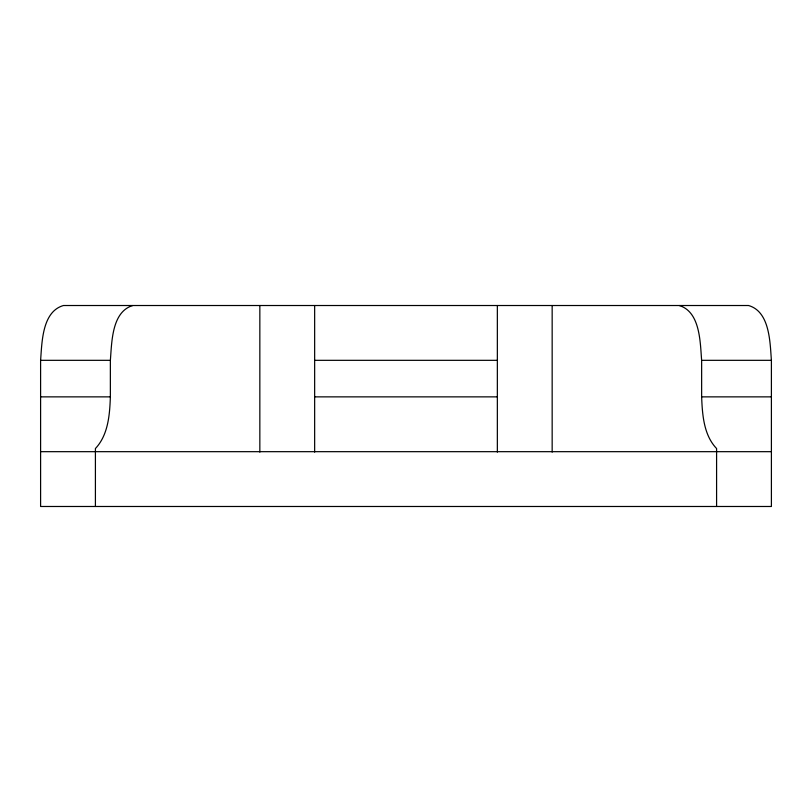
<?xml version="1.0" encoding="UTF-8"?>
<svg xmlns="http://www.w3.org/2000/svg" width="812" height="812" viewBox="0 0 812 812"><rect width="100%" height="100%" fill="white"/><g stroke="black" fill="none" stroke-linecap="round" stroke-linejoin="round"><path stroke-width="1.22" d="M40.6 360.325C42.001 342.207 42.122 311.656 63.437 305.515L748.562 305.515C769.877 311.656 769.999 342.207 771.4 360.325L771.4 506.485L40.6 506.485L40.6 360.325L110.361 360.325C111.843 342.37 111.65 311.828 132.782 305.515M110.361 360.325L110.361 396.865C109.732 414.638 108.25 434.958 95.41 448.539L95.41 506.485M314.65 360.325L497.35 360.325M679.218 305.515C700.35 311.828 700.157 342.37 701.639 360.325L771.4 360.325M40.6 396.865L110.361 396.865M314.65 396.865L497.35 396.865M701.639 360.325L701.639 396.865L771.4 396.865M40.6 451.675L771.4 451.675M701.639 396.865C702.35 414.546 703.669 435.049 716.59 448.539L716.59 506.485M552.16 305.515L552.16 452.132M497.35 305.515L497.35 452.132M314.65 305.515L314.65 452.132M259.84 305.515L259.84 452.132"/></g></svg>
